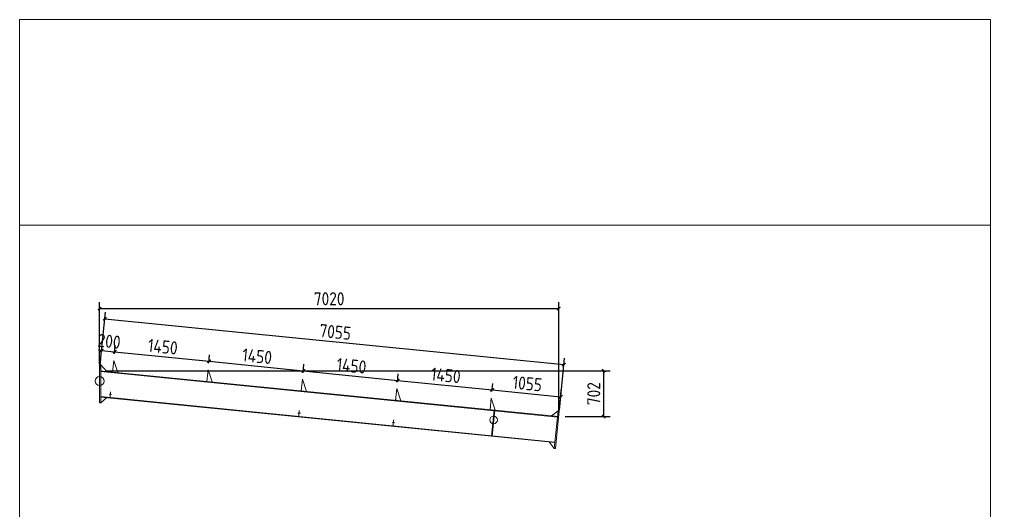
# Model space of a CAD drawing. Extents: x 485428 to 797698, y 56414 to 211814.
# Drawn here: x 718888 to 733738, y 150749 to 158264 of the extents above; entities that cross this region are included whole.
import ezdxf

# ---------------------------------------------------------------- set-up
doc = ezdxf.new("R2010")
doc.units = 0
doc.header["$LTSCALE"] = 1000
doc.header["$MEASUREMENT"] = 0
doc.styles.get("Standard").update_dxf_attribs({"font": 'gbenor.shx', "bigfont": 'gbcbig.shx'})
doc.dimstyles.get("Standard").update_dxf_attribs({"dimscale": 100, "dimtxt": 2, "dimasz": 0.4, "dimexe": 0.5, "dimexo": 1, "dimgap": 0.5, "dimtad": 1, "dimdec": 0, "dimzin": 0, "dimdsep": 46, "dimtxsty": 'Standard', "dimblk": 'ARCHTICK', "dimcen": 0.09, "dimadec": 0, "dimazin": 0, "dimtfac": 1, "dimtdec": 0, "dimtix": 1, "dimtmove": 2, "dimatfit": 3, "dimfxl": 1, "dimtolj": 1, "dimtzin": 0, "dimarcsym": 0})

# ---------------------------------------------------------------- blocks, each defined once
blk = doc.blocks.new('_ArchTick')
at = {"color": 0, "linetype": 'ByBlock', "const_width": 0.4}
blk.add_lwpolyline([(-0.5, -0.5), (0.5, 0.5)], dxfattribs=at)
blk = doc.blocks.new('*D1483')
at = {"color": 3, "lineweight": -2}
for p, q in [((720142, 153167), (720155, 153300)), ((720341, 153147), (720354, 153280)), ((720145, 153200), (720095, 153205)), ((720145, 153200), (720344, 153180)), ((720344, 153180), (720394, 153175))]:
    blk.add_line(p, q, dxfattribs=at)
at = {"layer": 'Defpoints', "color": 0}
for p in [(720344, 153180), (720132, 153068), (720331, 153048)]:
    blk.add_point(p, dxfattribs=at)
at = {"color": 3, "lineweight": -2, "xscale": 50, "yscale": 50, "zscale": 50}
for p, rotation in [((720145, 153200), 354.2225783568036), ((720344, 153180), 174.2225783568036)]:
    blk.add_blockref('_ArchTick', p, dxfattribs=dict(at, rotation=rotation))
at = {"color": 0, "lineweight": 15, "insert": (720260, 153339), "char_height": 200, "attachment_point": 5, "rotation": 354.2226}
blk.add_mtext('\\A1;200', dxfattribs=at)
blk = doc.blocks.new('*D1484')
at = {"color": 3, "lineweight": -2}
for p, q in [((720341, 153147), (720354, 153280)), ((720344, 153180), (721787, 153034)), ((721784, 153003), (721797, 153134))]:
    blk.add_line(p, q, dxfattribs=at)
at = {"layer": 'Defpoints', "color": 0}
for p in [(720331, 153048), (721787, 153034), (721774, 152904)]:
    blk.add_point(p, dxfattribs=at)
at = {"color": 3, "lineweight": -2, "xscale": 50, "yscale": 50, "zscale": 50}
for p, rotation in [((720344, 153180), 174.2225783568036), ((721787, 153034), 354.2225783568036)]:
    blk.add_blockref('_ArchTick', p, dxfattribs=dict(at, rotation=rotation))
at = {"color": 0, "lineweight": 15, "insert": (721081, 153256), "char_height": 200, "attachment_point": 5, "rotation": 354.2226}
blk.add_mtext('\\A1;1450', dxfattribs=at)
blk = doc.blocks.new('*D1485')
at = {"color": 3, "lineweight": -2}
for p, q in [((721784, 153003), (721797, 153134)), ((721787, 153034), (723229, 152888)), ((723226, 152859), (723239, 152988))]:
    blk.add_line(p, q, dxfattribs=at)
at = {"layer": 'Defpoints', "color": 0}
for p in [(721774, 152904), (723229, 152888), (723216, 152759)]:
    blk.add_point(p, dxfattribs=at)
at = {"color": 3, "lineweight": -2, "xscale": 50, "yscale": 50, "zscale": 50}
for p, rotation in [((721787, 153034), 174.2225783568036), ((723229, 152888), 354.2225783568036)]:
    blk.add_blockref('_ArchTick', p, dxfattribs=dict(at, rotation=rotation))
at = {"color": 0, "lineweight": 15, "insert": (722523, 153110), "char_height": 200, "attachment_point": 5, "rotation": 354.2226}
blk.add_mtext('\\A1;1450', dxfattribs=at)
blk = doc.blocks.new('*D1486')
at = {"color": 3, "lineweight": -2}
for p, q in [((723226, 152859), (723239, 152988)), ((723229, 152888), (724672, 152742)), ((724669, 152715), (724682, 152842))]:
    blk.add_line(p, q, dxfattribs=at)
at = {"layer": 'Defpoints', "color": 0}
for p in [(723216, 152759), (724672, 152742), (724659, 152615)]:
    blk.add_point(p, dxfattribs=at)
at = {"color": 3, "lineweight": -2, "xscale": 50, "yscale": 50, "zscale": 50}
for p, rotation in [((723229, 152888), 174.2225783568036), ((724672, 152742), 354.2225783568036)]:
    blk.add_blockref('_ArchTick', p, dxfattribs=dict(at, rotation=rotation))
at = {"color": 0, "lineweight": 15, "insert": (723966, 152964), "char_height": 200, "attachment_point": 5, "rotation": 354.2226}
blk.add_mtext('\\A1;1450', dxfattribs=at)
blk = doc.blocks.new('*D1487')
at = {"color": 3, "lineweight": -2}
for p, q in [((724669, 152715), (724682, 152842)), ((724672, 152742), (726115, 152596)), ((726112, 152570), (726125, 152696))]:
    blk.add_line(p, q, dxfattribs=at)
at = {"layer": 'Defpoints', "color": 0}
for p in [(724659, 152615), (726115, 152596), (726102, 152471)]:
    blk.add_point(p, dxfattribs=at)
at = {"color": 3, "lineweight": -2, "xscale": 50, "yscale": 50, "zscale": 50}
for p, rotation in [((724672, 152742), 174.2225783568036), ((726115, 152596), 354.2225783568036)]:
    blk.add_blockref('_ArchTick', p, dxfattribs=dict(at, rotation=rotation))
at = {"color": 0, "lineweight": 15, "insert": (725408, 152818), "char_height": 200, "attachment_point": 5, "rotation": 354.2226}
blk.add_mtext('\\A1;1450', dxfattribs=at)
blk = doc.blocks.new('*D1488')
at = {"color": 3, "lineweight": -2}
for p, q in [((726112, 152570), (726125, 152696)), ((726115, 152596), (727164, 152490)), ((727144, 152286), (727174, 152590))]:
    blk.add_line(p, q, dxfattribs=at)
at = {"layer": 'Defpoints', "color": 0}
for p in [(726102, 152471), (727164, 152490), (727134, 152187)]:
    blk.add_point(p, dxfattribs=at)
at = {"color": 3, "lineweight": -2, "xscale": 50, "yscale": 50, "zscale": 50}
for p, rotation in [((726115, 152596), 174.2225783568036), ((727164, 152490), 354.2225783568036)]:
    blk.add_blockref('_ArchTick', p, dxfattribs=dict(at, rotation=rotation))
at = {"color": 0, "lineweight": 15, "insert": (726655, 152692), "char_height": 200, "attachment_point": 5, "rotation": 354.2226}
blk.add_mtext('\\A1;1055', dxfattribs=at)
blk = doc.blocks.new('*D1489')
at = {"color": 3, "lineweight": -2}
for p, q in [((720124, 152988), (720203, 153783)), ((720193, 153684), (727213, 152982)), ((727144, 152286), (727223, 153081))]:
    blk.add_line(p, q, dxfattribs=at)
at = {"layer": 'Defpoints', "color": 0}
for p in [(727213, 152982), (720114, 152889), (727134, 152187)]:
    blk.add_point(p, dxfattribs=at)
at = {"color": 3, "lineweight": -2, "xscale": 50, "yscale": 50, "zscale": 50}
for p, rotation in [((720193, 153684), 174.2894068624965), ((727213, 152982), 354.2894068624964)]:
    blk.add_blockref('_ArchTick', p, dxfattribs=dict(at, rotation=rotation))
at = {"color": 0, "lineweight": 15, "insert": (723718, 153482), "char_height": 200, "attachment_point": 5, "rotation": 354.2894}
blk.add_mtext('\\A1;7055', dxfattribs=at)
blk = doc.blocks.new('*D1490')
at = {"color": 3, "lineweight": -2}
for p, q in [((720214, 152889), (727920, 152889)), ((727820, 152889), (727820, 152187)), ((727234, 152187), (727920, 152187))]:
    blk.add_line(p, q, dxfattribs=at)
at = {"layer": 'Defpoints', "color": 0}
for p in [(720114, 152889), (727134, 152187), (727820, 152187)]:
    blk.add_point(p, dxfattribs=at)
at = {"color": 3, "lineweight": -2, "xscale": 50, "yscale": 50, "zscale": 50}
for p, rotation in [((727820, 152889), 90), ((727820, 152187), 270)]:
    blk.add_blockref('_ArchTick', p, dxfattribs=dict(at, rotation=rotation))
at = {"color": 0, "lineweight": 15, "insert": (727670, 152538), "char_height": 200, "attachment_point": 5, "rotation": 90}
blk.add_mtext('\\A1;702', dxfattribs=at)
blk = doc.blocks.new('*D1491')
at = {"color": 3, "lineweight": -2}
for p, q in [((720114, 152989), (720114, 153940)), ((727134, 152287), (727134, 153940)), ((720114, 153840), (727134, 153840))]:
    blk.add_line(p, q, dxfattribs=at)
at = {"layer": 'Defpoints', "color": 0}
for p in [(727134, 153840), (720114, 152889), (727134, 152187)]:
    blk.add_point(p, dxfattribs=at)
at = {"color": 3, "lineweight": -2, "xscale": 50, "yscale": 50, "zscale": 50, "rotation": 180}
blk.add_blockref('_ArchTick', (720114, 153840), dxfattribs=at)
at = {"color": 3, "lineweight": -2, "xscale": 50, "yscale": 50, "zscale": 50}
blk.add_blockref('_ArchTick', (727134, 153840), dxfattribs=at)
at = {"color": 0, "lineweight": 15, "insert": (723624, 153990), "char_height": 200, "attachment_point": 5}
blk.add_mtext('\\A1;7020', dxfattribs=at)

msp = doc.modelspace()

# ---------------------------------------------------------------- linework, layer by layer
at = {"color": 2, "lineweight": 15}
for p, q in [((720131.7, 153067.8), (720113.8, 152888.7)), ((720113.8, 152978.7), (720131.8, 152978.7)), ((720113.8, 152396.7), (720113.8, 152978.7)), ((720131.8, 152396.7), (720131.8, 152978.7)), ((720131.8, 152978.7), (720223.2, 152877.7)), ((720330.7, 153047.6), (720312.6, 152868.6)), ((720330.7, 153047.6), (720392.2, 152860.8)), ((721773.5, 152903.6), (721755.4, 152724.5)), ((721773.5, 152903.6), (721835, 152716.8)), ((721760.3, 152773.6), (721755.6, 152726.4)), ((723216.3, 152759.3), (723198.2, 152580.2)), ((723216.3, 152759.3), (723277.8, 152572.5)), ((720282.2, 152568.3), (720273.2, 152478.8)), ((723203.3, 152631), (723198.6, 152583.8)), ((724659.1, 152615), (724641, 152436)), ((724659.1, 152615), (724720.6, 152428.2)), ((720113.8, 152396.7), (720131.8, 152396.7)), ((720219.6, 152476.1), (720131.8, 152396.7)), ((724646.3, 152488.4), (724641.6, 152441.2)), ((726102, 152470.8), (726083.8, 152291.7)), ((726102, 152470.8), (726163.5, 152283.9)), ((723167.8, 152279.8), (723158.8, 152190.2)), ((726089.2, 152345.8), (726084.5, 152298.6)), ((726108.8, 151887.2), (726148.6, 152285.2)), ((726118.8, 151886.2), (726158.6, 152284.2)), ((727026.3, 152197.4), (727124.8, 152278)), ((727067, 151700.9), (727124.8, 152278)), ((727085, 151699.1), (727142.7, 152276.2)), ((727124.8, 152278), (727142.7, 152276.2)), ((724610.6, 152135.5), (724601.6, 152045.9)), ((726986.4, 151799.4), (727067, 151700.9)), ((727067, 151700.9), (727085, 151699.1))]:
    msp.add_line(p, q, dxfattribs=at)
at = {"lineweight": 15}
for p, q in [((720113.8, 152888.7), (727133.7, 152186.7)), ((720131.8, 152878.8), (727115, 152180.5)), ((720258.3, 152530.5), (720298.1, 152526.5)), ((720131.8, 152492.9), (727076.8, 151798.4)), ((720131.8, 152484.9), (727076, 151790.5)), ((723143.9, 152242), (723183.7, 152238)), ((724586.7, 152097.7), (724626.5, 152093.7))]:
    msp.add_line(p, q, dxfattribs=at)
at = {"color": 1, "lineweight": 15}
for p, q in [((726113.8, 151886.7), (726153.6, 152284.7)), ((725889.9, 151909.1), (725890.7, 151917)), ((725939.7, 151904.1), (725940.5, 151912.1))]:
    msp.add_line(p, q, dxfattribs=at)
at = {"lineweight": 15}
for points in [[(718888.1, 155114.2), (733738.1, 155114.2), (733738.1, 158264.2), (718888.1, 158264.2)], [(718888.1, 155114.2), (733738.1, 155114.2), (733738.1, 144614.2), (718888.1, 144614.2)]]:
    msp.add_lwpolyline(points, close=True, dxfattribs=at)
for centre, radius in [((720113.8, 152730.7), 67.8), ((726138.8, 152137), 58.7)]:
    msp.add_circle(centre, radius, dxfattribs=at)

# ---------------------------------------------------------------- dimensions: what is measured, and where the dimension line sits
dim = msp.add_linear_dim(base=(727133.7, 153840), p1=(720113.8, 152888.7), p2=(727133.7, 152186.7), dimstyle='Standard', override={"dimtxt": 2, "dimasz": 0.5, "dimexe": 1, "dimexo": 1, "dimclrd": 3, "dimclre": 3}, dxfattribs=at)
dim.commit()
dim.dimension.update_dxf_attribs({"geometry": '*D1491', "text_midpoint": (723623.8, 153990)})
for p1, p2, distance, picture, middle in [((720113.8, 152888.7), (727133.7, 152186.7), 799, '*D1489', (723718.2, 153482)), ((720131.7, 153067.8), (720330.7, 153047.6), 133.1, '*D1483', (720259.7, 153339.4))]:
    dim = msp.add_aligned_dim(p1=p1, p2=p2, distance=distance, dimstyle='Standard', override={"dimtxt": 2, "dimasz": 0.5, "dimexe": 1, "dimexo": 1, "dimclrd": 3, "dimclre": 3}, dxfattribs=at)
    dim.commit()
    dim.dimension.update_dxf_attribs({"geometry": picture, "text_midpoint": middle})
for base, p1, p2, angle, picture, middle in [((721786.7, 153034.1), (720330.7, 153047.6), (721773.5, 152903.6), 174.22258, '*D1484', (721080.5, 153256.4)), ((723229.4, 152888.2), (721773.5, 152903.6), (723216.3, 152759.3), 174.22258, '*D1485', (722523.2, 153110.4)), ((724672, 152742.2), (723216.3, 152759.3), (724659.1, 152615), 174.22258, '*D1486', (723965.8, 152964.4)), ((726114.6, 152596.3), (724659.1, 152615), (726102, 152470.8), 174.22258, '*D1487', (725408.4, 152818.5)), ((727819.6, 152186.7), (720113.8, 152888.7), (727133.7, 152186.7), 90, '*D1490', (727669.6, 152537.7)), ((727164.4, 152490), (726102, 152470.8), (727133.7, 152186.7), 174.22258, '*D1488', (726654.6, 152692.4))]:
    dim = msp.add_linear_dim(base=base, p1=p1, p2=p2, angle=angle, dimstyle='Standard', override={"dimtxt": 2, "dimasz": 0.5, "dimexe": 1, "dimexo": 1, "dimclrd": 3, "dimclre": 3}, dxfattribs=at)
    dim.commit()
    dim.dimension.update_dxf_attribs({"geometry": picture, "text_midpoint": middle})

doc.saveas('drawing.dxf')
